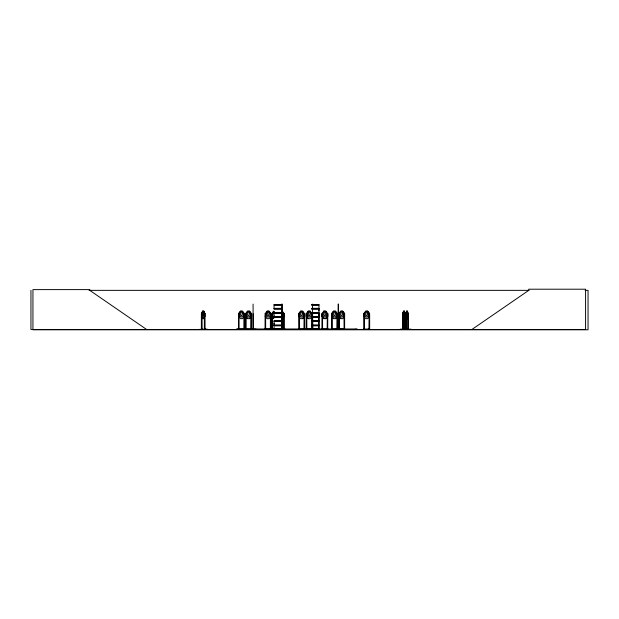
<?xml version="1.0" encoding="UTF-8"?>
<svg xmlns="http://www.w3.org/2000/svg" width="619" height="619" viewBox="0 0 619 619"><rect width="100%" height="100%" fill="white"/><g stroke="black" fill="none" stroke-linecap="round" stroke-linejoin="round"><path stroke-width="0.93" d="M281.444 325.083L274.07 325.083L274.078 323.273M318.955 310.862L318.955 309.051L311.581 309.051M256.15 329.169L246.192 329.053M279.076 329.161L278.945 328.89M281.444 325.811L274.07 325.811L274.07 329.308L285.15 329.385L272.43 329.053M309.74 329.385L318.971 329.308M309.74 329.146L318.955 329.207M335.274 329.455L341.533 329.169L335.274 329.455M404.911 313.601L405.337 313.694L405.368 329.463M406.079 329.463L405.956 313.678M408.439 328.89L407.936 328.89L407.967 329.463L407.913 313.469L408.385 313.694L408.385 329.463M204.727 329.463L204.595 313.469L204.518 329.463M243.971 313.601L243.932 329.463M246.176 313.578L246.13 329.463L246.192 328.89M250.896 313.663L250.796 329.463M272.43 329.463L272.283 313.678M304.122 313.601L303.968 329.463M306.831 313.601L306.243 313.694L306.243 329.463L306.181 328.89M311.481 313.694L311.442 329.463M327.327 313.578L327.165 329.463M336.999 313.601L336.844 329.463M338.469 313.694L339.359 313.5L339.367 329.463M364.351 313.562L364.367 329.463M369.125 313.601L368.963 329.463M311.527 329.354L311.566 328.89M403.108 313.694L403.511 311.233L404.362 311.233M406.165 313.694L406.559 311.233L407.41 311.233L407.743 315.566L407.225 317.052L406.698 317.052L406.165 315.566M203.063 311.558L202.707 314.792L203.434 315.76L203.813 313.694L203.434 311.558L203.017 311.558M400.137 329.169L411.039 329.169M403.07 329.455L403 313.694M403.17 329.424L402.737 328.89M202.699 311.233L202.142 315.566L202.893 317.052L203.628 317.052L204.363 315.566L204.363 313.694L203.813 311.233L202.645 311.233M198.97 329.416L207.264 329.169M274.395 311.558L273.768 313.694L274.395 315.76M404.369 318.669L403.495 318.669L402.69 313.671L403.557 311.164L404.369 311.164M402.698 329.455L402.745 313.671L403.565 311.233M408.145 316.147L407.426 318.669L406.551 318.669L405.739 316.17L405.739 313.671L406.551 311.164L407.426 311.164L408.231 313.671L408.145 329.463M404.3 318.607L405.182 316.17L404.315 318.669M406.242 313.694L405.77 313.694L406.606 311.164M407.364 318.669L408.207 316.147M240.536 311.233L239.561 313.694L239.561 315.566L240.868 317.052L242.161 317.052L243.437 315.566L243.437 313.694L242.478 311.233L240.536 311.233L238.594 313.694L239.143 313.686M300.695 311.233L299.72 313.694L299.72 315.566L301.02 317.052L302.312 317.052L303.596 315.566L303.596 313.694L302.629 311.233L300.695 311.233L298.753 313.694L298.83 329.463M333.571 311.233L332.596 313.694L332.596 315.566L333.896 317.052L335.196 317.052L336.473 315.566L336.473 313.694L335.513 311.233L333.571 311.233L331.629 313.694L331.707 329.463M243.909 313.663L244.404 313.694L244.404 329.463M246.122 313.663L245.596 313.694M265.76 313.632L265.18 313.694M304.068 313.663L304.563 313.694M336.945 313.663L337.44 313.694M369.071 313.663L369.558 313.694L367.632 311.233L365.69 311.233L364.715 313.694L364.715 315.566L366.022 317.052L367.315 317.052L368.591 315.566L368.591 313.694L367.632 311.233M238.508 329.169L238.532 313.671L240.505 311.164L242.509 311.164L244.482 313.671L244.482 316.17L242.509 318.669L240.505 318.669L238.532 316.17M265.071 329.416L265.102 313.671L267.075 311.164L269.079 311.164L271.052 313.671L271.052 316.17L269.079 318.669L267.075 318.669L265.102 316.17M271.726 329.416L271.772 328.89M298.652 329.416L298.706 328.89M338.407 329.424L338.446 328.89M338.655 329.416L338.686 313.671L340.659 311.164L342.663 311.164L344.636 313.671L344.621 329.463M363.655 329.416L363.709 328.89L364.367 328.89M201.5 313.671L202.63 311.164L203.829 311.164L204.959 313.671L204.904 316.17L203.829 318.669L202.63 318.669C201.082 316.355 201.02 313.415 202.684 311.164M203.775 318.669L204.866 316.147M249.457 318.607L251.399 316.147M273.73 318.669L271.756 316.17L271.756 313.671L273.73 311.164M271.818 313.694L273.76 311.233L272.786 313.694L272.786 315.566L274.093 317.052L281.452 317.052M282.272 318.607L284.214 316.147L282.303 318.669M302.629 318.607L304.571 316.147M304.641 316.17L302.66 318.669L300.664 318.669L298.683 316.17L298.683 313.671L300.664 311.164L302.66 311.164L304.641 313.671L304.672 329.416M311.62 316.796L310.142 318.669L308.138 318.669L306.165 316.17L306.165 313.671L308.138 311.164L310.142 311.164L311.62 313.044M318.29 317.377L319.257 316.147M318.336 317.423L319.319 316.17L319.319 313.671L318.336 312.417M325.834 318.607L327.776 316.147M335.513 318.607L337.448 316.147M337.517 316.17L335.544 318.669L333.54 318.669L331.56 316.17L331.56 313.671L333.54 311.164L335.544 311.164L337.517 313.671L337.502 329.463M344.636 316.17L342.663 318.669L340.659 318.669L338.686 316.17L340.69 318.607M369.636 316.17L367.663 318.669L365.659 318.669L363.686 316.17L363.686 313.671L365.659 311.164L367.663 311.164L369.636 313.671L369.675 329.416M281.954 317.052L283.239 315.566L283.239 313.694L282.272 311.233M471.941 329.463L528.765 290.357L528.765 289.205L585.582 289.205L585.582 329.463L30.95 329.463L30.95 290.357M313.307 329.424L313.392 328.89M321.826 329.424L321.903 328.89M331.498 329.424L331.583 328.89M272.345 313.663L271.834 313.694L271.834 329.463M283.672 329.463L283.672 313.694L284.206 313.694M299.364 329.463L299.348 313.616L298.768 313.694M322.561 329.463L322.545 313.616L321.965 313.694L321.965 329.463M332.241 329.463L332.225 313.616L331.645 313.694M306.776 313.686L306.838 329.463M270.464 313.663L270.975 313.694L270.913 329.463M318.731 313.663L319.242 313.694L319.18 329.463M364.274 313.663L363.771 313.694L363.833 329.463M327.25 313.694L327.761 313.694L327.699 329.463M89.043 290.357L529.059 290.357M585.148 290.357L588.05 290.357L588.05 329.795L32.946 329.795L32.946 289.615L89.77 289.615L89.77 290.357L146.587 329.463M274.062 304.68L281.452 304.68M311.574 304.68L318.971 304.68M281.452 304.819L274.062 304.811L274.078 308.324L281.444 308.324M311.574 304.811L318.971 304.819L318.955 308.324L311.581 308.324M274.078 305.043L281.436 305.043M311.589 305.043L318.955 305.043M274.016 308.572L281.498 308.572M311.527 308.572L319.009 308.572M274.016 308.796L281.498 308.796M311.527 308.796L319.009 308.796M274.07 309.051L281.444 309.051M249.457 311.233L247.523 311.233L246.548 313.694L246.548 315.566L247.848 317.052L249.14 317.052L250.424 315.566L250.424 313.694L249.457 311.233L251.399 313.694L251.391 329.463M269.048 311.233L267.106 311.233L266.131 313.694L266.131 315.566L267.439 317.052L268.731 317.052L270.008 315.566L270.008 313.694L269.048 311.233L270.99 313.694M310.111 311.233L308.169 311.233L307.194 313.694L307.194 315.566L308.502 317.052L309.794 317.052L311.071 315.566L311.071 313.694L310.111 311.233L311.566 313.075M342.632 311.233L340.69 311.233L339.723 313.694L339.723 315.566L341.023 317.052L342.315 317.052L343.599 315.566L343.599 313.694L342.632 311.233L344.574 313.694L343.994 313.485L344.087 329.463M404.091 311.558L403.766 311.558C402.636 316.75 405.182 316.742 404.029 311.558M407.147 311.558L406.822 311.558C405.693 316.75 408.231 316.742 407.085 311.558M274.07 312.672L281.444 312.672M311.581 312.672L318.963 312.672L318.963 309.051M274.016 312.928L281.498 312.928M311.527 312.928L319.009 312.928M274.016 313.152L281.498 313.152M311.527 313.152L319.009 313.152M274.07 313.407L281.444 313.407M311.581 313.407L318.963 313.407M201.864 313.469L201.887 329.463M201.871 313.663L201.376 313.694L201.361 329.463L201.515 328.89M402.69 313.671L403.186 313.694L403.201 329.463M404.315 311.164L405.182 313.671L405.166 329.463M405.739 313.671L405.832 329.463M408.176 313.671L407.364 311.164M204.386 313.694L204.959 313.671L203.775 311.164M250.827 313.694L251.391 313.694M253.086 313.694L253.287 329.463M281.119 313.694L281.606 313.694M281.924 313.694L282.295 329.463M338.129 313.694L338.33 329.463M201.5 316.17L202.684 318.669M405.824 316.147L406.606 318.669M281.436 316.804L274.078 316.804L281.452 316.905M311.589 316.804L318.955 316.804M318.971 316.905L311.512 316.998L318.971 317.09M274.062 317.214L281.452 317.238M311.574 317.214L318.971 317.222M274.078 317.446L281.436 317.446M311.589 317.446L318.955 317.446M274.07 320.727L281.444 320.727M311.581 320.727L318.963 320.727M274.016 320.982L281.498 320.982M311.527 320.982L319.009 320.982M274.016 321.207L281.498 321.207M311.527 321.207L319.009 321.207M281.444 321.454L274.07 321.454L274.07 325.083M311.581 321.454L318.963 321.454M311.581 325.083L318.963 325.083M274.016 325.331L281.498 325.331M311.527 325.331L319.009 325.331M274.016 325.555L281.498 325.555M311.527 325.555L319.009 325.555M311.581 325.811L318.963 325.811M201.33 328.89L201.902 328.89M204.34 328.89L204.912 328.89M368.963 328.89L369.62 328.89M404.88 328.89L405.383 328.89M405.785 328.89L406.288 328.89M239.205 329.053L243.809 329.053M265.775 329.053L270.379 329.053M299.364 329.053L303.968 329.053M306.838 329.053L318.646 329.053M322.561 329.053L327.165 329.053M332.241 329.053L343.971 329.053M364.367 329.053L368.963 329.053M274.078 329.207L285.15 329.169M312.185 329.424L312.1 328.89M251.531 329.424L251.453 328.89M244.52 329.416L244.466 328.89M331.629 316.147L333.571 318.607M321.95 316.147L323.892 318.607M318.29 312.463L319.257 313.694M306.227 316.147L308.169 318.607M282.303 311.164L284.283 313.671L284.26 329.463M271.818 316.147L273.76 318.607M245.581 316.147L247.523 318.607M245.511 316.17L247.492 318.669L249.488 318.669L251.469 316.17L251.469 313.671L249.488 311.164L247.492 311.164L245.511 313.671L245.534 329.463M403.108 315.566L403.642 317.052L404.168 317.052L404.694 315.566L404.3 311.233L405.097 313.694M281.614 311.558L282.279 313.694M408.254 328.89L408.254 329.463M406.242 315.543L406.265 329.463M406.025 315.543L406.002 329.463M405.12 313.671L405.12 316.17M405.12 317.4L405.089 329.463M404.927 313.694L404.903 329.463M402.946 328.89L402.915 329.463M369.497 328.89L369.497 329.463M369.086 328.89L369.086 329.463M364.243 328.89L364.243 329.463M357.117 329.463L357.117 328.975L236.497 328.975L236.497 329.463M355.964 328.975L355.964 329.463M344.504 328.89L344.504 329.463M343.971 328.89L343.971 329.463M339.243 328.89L339.243 329.463M338.771 313.694L338.833 329.463M338.469 304.107L338.469 329.463M338.129 304.107L338.129 329.463M338.067 328.89L338.067 329.463M337.378 328.89L337.378 329.463M336.968 328.89L336.968 329.463M332.117 328.89L332.117 329.463M327.822 328.89L327.822 329.463M327.289 328.89L327.289 329.463M322.437 328.89L322.437 329.463M319.303 328.89L319.303 329.463M318.77 328.89L318.77 329.463M318.677 313.485L318.646 329.463M314.05 329.463L313.988 328.89L313.926 329.463M313.516 328.89L313.516 329.463M312.819 328.89L312.835 329.463L312.549 313.694L312.549 329.463L312.549 304.107M311.976 328.89L311.976 329.463M306.714 328.89L306.714 329.463M304.502 328.89L304.502 329.463M304.091 328.89L304.091 329.463M299.24 328.89L299.24 329.463M284.144 328.89L284.144 329.463M283.61 328.89L283.61 329.463M282.132 313.694L282.132 329.463L282.094 304.107M281.931 304.107L281.924 329.463M281.66 328.89L281.606 329.463M281.583 328.89L281.521 329.463M281.444 328.89L281.459 329.463M281.196 328.89L281.119 329.463M281.065 328.89L280.98 329.463M278.883 328.89L278.883 329.463M278.411 328.89L278.411 329.463M278.349 328.89L278.349 329.463M277.691 329.463L277.629 328.89L277.567 329.463M277.157 328.89L277.157 329.463M277.033 329.053L277.033 329.463M276.855 329.053L276.855 329.463L276.763 328.89M276.647 328.89L276.631 329.463M276.391 328.89L276.376 329.463M276.221 328.89L276.252 329.463M276.167 328.89L276.167 329.463M272.306 328.89L272.306 329.463M271.037 328.89L271.037 329.463M270.402 313.485L270.379 329.463M265.775 328.89L265.775 329.463M265.628 313.485L265.652 329.463M265.242 328.89L265.242 329.463M253.357 328.89L253.357 329.463M253.086 304.107L253.086 329.463M250.919 328.89L250.919 329.463M245.658 328.89L245.658 329.463M243.809 328.89L243.809 329.463M239.205 328.89L239.205 329.463M239.058 313.485L239.081 329.463M238.671 328.89L238.671 329.463M237.65 328.975L237.65 329.463M204.881 328.89L204.897 329.463L204.866 313.694M204.386 316.471L204.355 329.463M201.686 317.4L201.717 329.463M201.554 313.671L201.601 329.463M241.17 311.558L240.543 314.792L241.17 315.76L241.82 315.76L242.478 313.694L241.82 311.558L241.17 311.558M248.157 311.558L247.53 314.792L248.157 315.76L248.807 315.76L249.465 313.694L248.807 311.558L248.157 311.558M267.741 311.558L267.114 314.792L267.741 315.76L268.391 315.76L269.048 313.694L268.391 311.558L267.741 311.558M301.329 311.558L300.702 314.792L301.329 315.76L301.979 315.76L302.637 313.694L301.979 311.558L301.329 311.558M308.804 311.558L308.177 314.792L308.804 315.76L309.454 315.76L310.111 313.694L309.454 311.558L308.804 311.558M324.526 311.558L323.899 314.792L324.526 315.76L325.176 315.76L325.834 313.694L325.176 311.558L324.526 311.558M334.206 311.558L333.579 314.792L334.206 315.76L334.856 315.76L335.513 313.694L334.856 311.558L334.206 311.558M341.332 311.558L340.698 314.792L341.332 315.76L341.974 315.76L342.64 313.694L341.974 311.558L341.332 311.558M366.332 311.558L365.697 314.792L366.332 315.76L366.974 315.76L367.632 313.694L366.974 311.558L366.332 311.558M323.892 311.233L322.917 313.694L322.917 315.566L324.224 317.052L325.517 317.052L326.793 315.566L326.793 313.694L325.834 311.233L323.892 311.233M323.861 311.164L321.888 313.671L321.888 316.17L323.861 318.669L325.865 318.669L327.838 316.17L327.838 313.671L325.865 311.164L323.861 311.164"/></g></svg>
